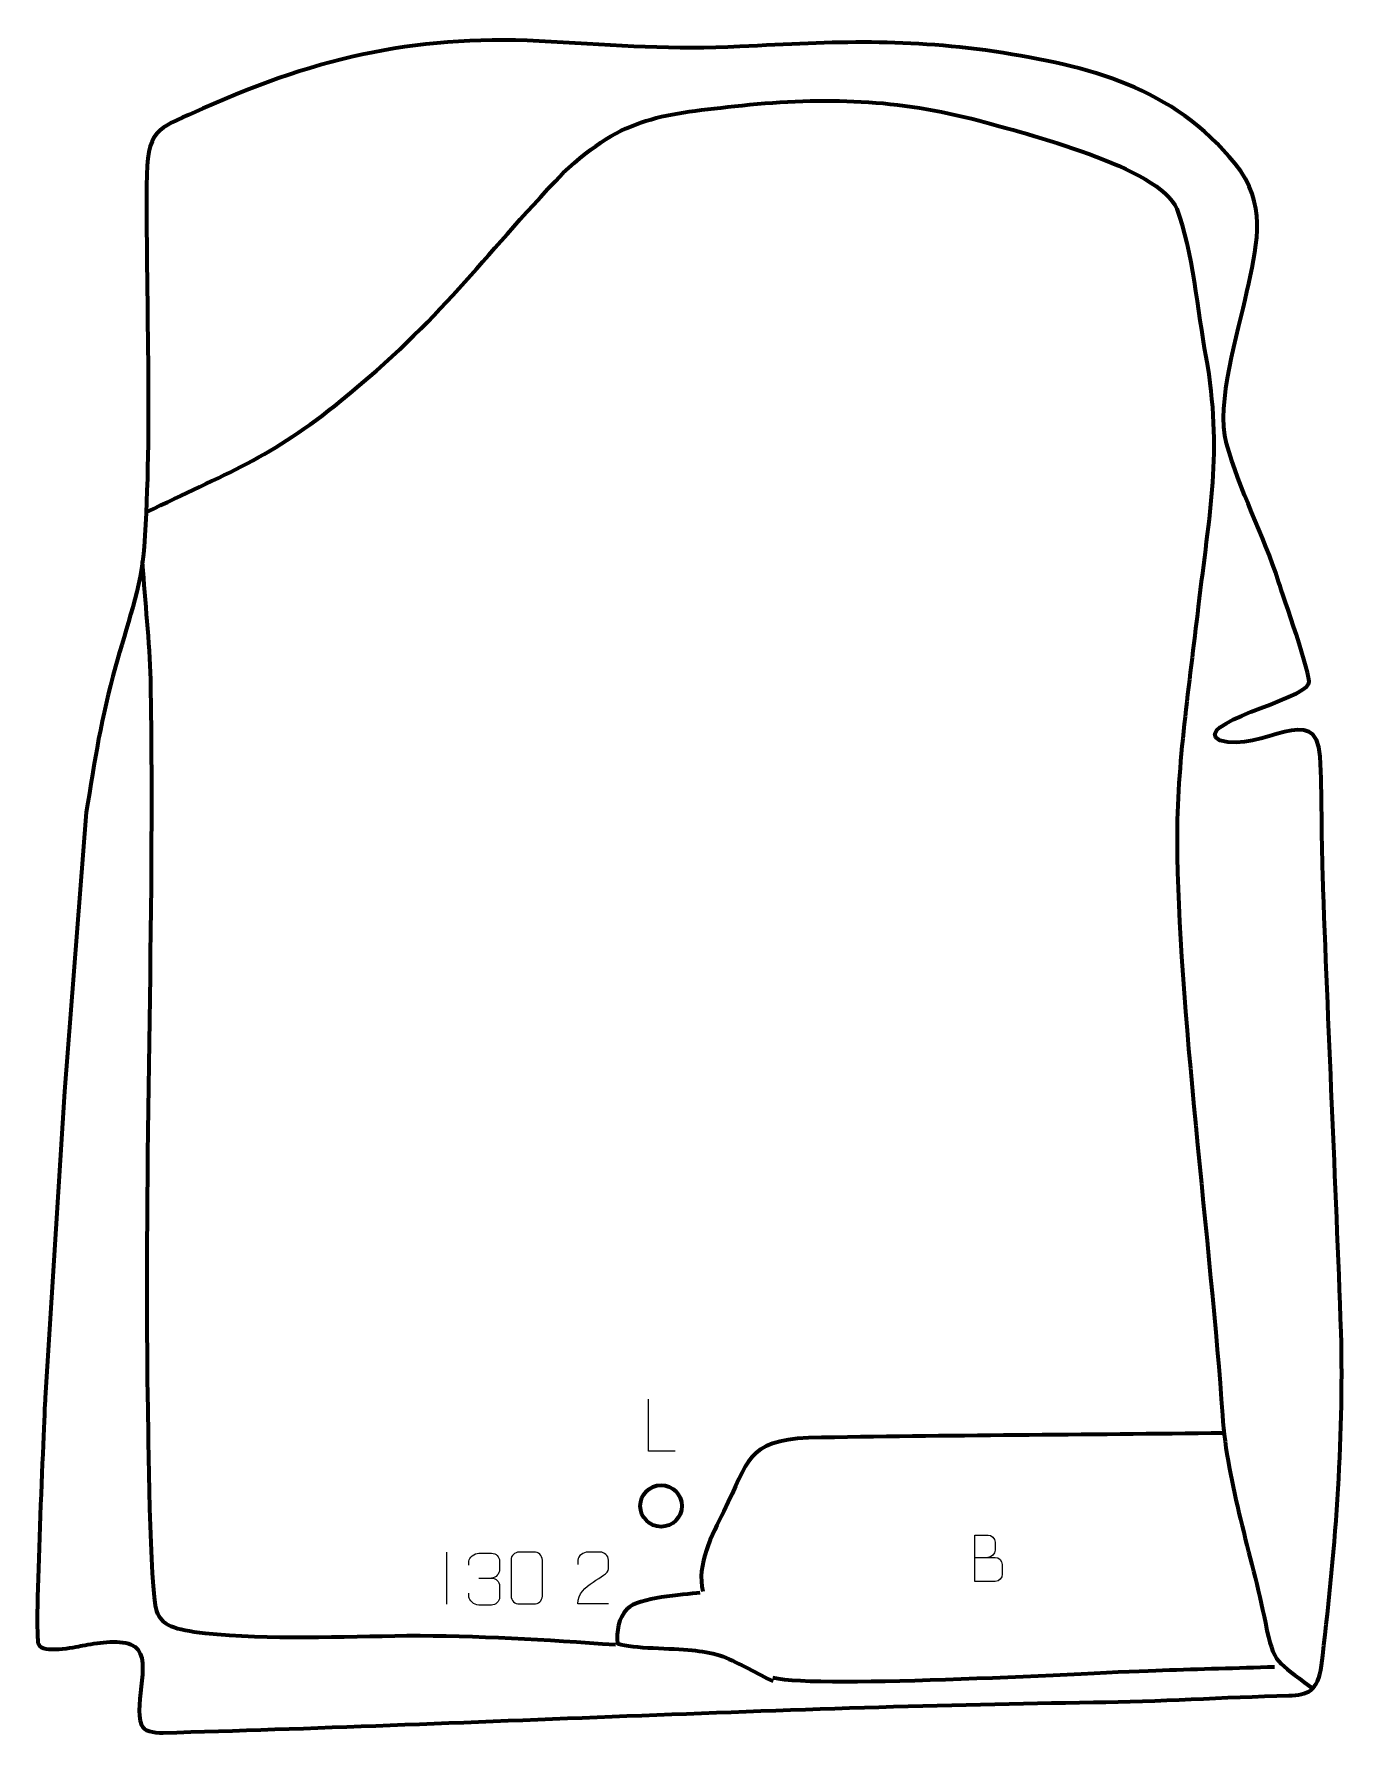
# Model space of a CAD drawing. Header units: millimetres. Extents: x -565 to 65, y -32 to 786.
import ezdxf

# ---------------------------------------------------------------- set-up
doc = ezdxf.new("R2010")
doc.units = ezdxf.units.MM
doc.header["$MEASUREMENT"] = 0
doc.layers.add('layer 2', color=7, linetype='Continuous')
doc.layers.add('layer 3', color=7, linetype='Continuous')

msp = doc.modelspace()

# ---------------------------------------------------------------- linework, layer by layer
at = {"layer": 'layer 2', "color": 250, "lineweight": 200}
msp.add_ellipse((-263.4757, 77.5656), major_axis=(0, 10), ratio=1, dxfattribs=at)
at = {"layer": 'layer 2', "color": 140, "lineweight": 158}
for points, knots in [([(-511.4409, 555.9228), (-473.8341, 574.0509), (-450.8365, 582.3806), (-417.4619, 609.6852), (-417.4619, 609.6852), (-368.6636, 649.2597), (-351.0012, 677.1965), (-310.6578, 719.2134), (-310.6578, 719.2134), (-280.9729, 746.9373), (-262.761, 747.4385), (-224.3911, 751.725), (-224.3911, 751.725), (-184.6397, 755.7091), (-149.2561, 754.8944), (-110.5041, 744.3777), (-110.5041, 744.3777), (-87.7692, 738.2077), (-23.5636, 721.9669), (-15.1227, 701.9874), (-15.1227, 701.9874), (-7.5413, 681.796), (-5.1857, 652.5983), (-1.128, 630.6695), (-1.128, 630.6695), (6.9966, 585.019), (0.3554, 555.1314), (-4.8019, 510.3168), (-4.8019, 510.3168), (-9.0717, 473.3718), (-15.1449, 434.4667), (-15.0179, 397.3387), (-15.0179, 397.3387), (-14.7572, 321.1096), (1.4406, 200.946), (6.8249, 121.3343), (6.8249, 121.3343), (9.0969, 87.7401), (20.9076, 54.4782), (27.5093, 21.2887), (27.5093, 21.2887), (31.6052, 0.6963), (33.5049, 2.9054), (49.2016, -9.5391), (49.2016, -9.5391), (49.2016, -9.5391), (50.2298, -10.3543), (50.2298, -10.3543)], [0, 0, 0, 0, 0.07692308, 0.07692308, 0.07692308, 0.07692308, 0.15384615, 0.15384615, 0.15384615, 0.15384615, 0.23076923, 0.23076923, 0.23076923, 0.23076923, 0.30769231, 0.30769231, 0.30769231, 0.30769231, 0.38461538, 0.38461538, 0.38461538, 0.38461538, 0.46153846, 0.46153846, 0.46153846, 0.46153846, 0.53846154, 0.53846154, 0.53846154, 0.53846154, 0.61538462, 0.61538462, 0.61538462, 0.61538462, 0.69230769, 0.69230769, 0.69230769, 0.69230769, 0.76923077, 0.76923077, 0.76923077, 0.76923077, 0.84615385, 0.84615385, 0.84615385, 0.84615385, 1, 1, 1, 1]), ([(-285.3714, 10.695), (-319.0068, 12.9627), (-352.0858, 15.1628), (-385.8415, 14.9816), (-385.8415, 14.9816), (-417.0352, 14.6306), (-452.3285, 12.85), (-483.0533, 16.2267), (-483.0533, 16.2267), (-498.014, 17.8709), (-503.9431, 19.9439), (-506.2639, 26.9333), (-506.2639, 26.9333), (-509.7509, 37.4341), (-510.304, 113.9129), (-510.5564, 129.377), (-510.5564, 129.377), (-512.4222, 243.7077), (-507.3173, 357.5702), (-509.1424, 471.8502), (-509.1424, 471.8502), (-509.4399, 490.1978), (-511.5853, 509.2054), (-512.8427, 527.6443), (-512.8427, 527.6443), (-512.8427, 527.6443), (-513.151, 532.1659), (-513.151, 532.1659)], [0, 0, 0, 0, 0.125, 0.125, 0.125, 0.125, 0.25, 0.25, 0.25, 0.25, 0.375, 0.375, 0.375, 0.375, 0.5, 0.5, 0.5, 0.5, 0.625, 0.625, 0.625, 0.625, 0.75, 0.75, 0.75, 0.75, 1, 1, 1, 1]), ([(7.6424, 112.608), (-59.0384, 111.8272), (-125.7487, 111.5546), (-192.4178, 110.371), (-192.4178, 110.371), (-222.5954, 108.7423), (-221.0555, 99.5064), (-233.3181, 74.8801), (-233.3181, 74.8801), (-238.7494, 63.9606), (-246.6988, 49.0221), (-243.3257, 36.3873)], [0, 0, 0, 0, 0.25, 0.25, 0.25, 0.25, 0.5, 0.5, 0.5, 0.5, 1, 1, 1, 1]), ([(-244.7576, 35.7644), (-253.0109, 34.7631), (-274.2564, 33.5909), (-279.795, 28.0069), (-279.795, 28.0069), (-283.9008, 23.8675), (-285.1485, 16.8997), (-284.477, 11.3185), (-284.477, 11.3185), (-276.7156, 8.9024), (-258.283, 9.1355), (-248.6804, 8.1437), (-248.6804, 8.1437), (-243.7866, 7.6383), (-239.8449, 6.9971), (-235.0987, 5.6466), (-235.0987, 5.6466), (-227.3916, 2.7296), (-218.4956, -2.3834), (-210.9597, -6.1458), (-210.9597, -6.1458), (-210.9597, -6.1458), (-209.568, -6.8335), (-209.568, -6.8335)], [0, 0, 0, 0, 0.14285714, 0.14285714, 0.14285714, 0.14285714, 0.28571429, 0.28571429, 0.28571429, 0.28571429, 0.42857143, 0.42857143, 0.42857143, 0.42857143, 0.57142857, 0.57142857, 0.57142857, 0.57142857, 0.71428571, 0.71428571, 0.71428571, 0.71428571, 1, 1, 1, 1]), ([(-209.5866, -5.0425), (-186.9033, -10.5511), (-53.144, -2.4101), (-21.9852, -1.4624), (-21.9852, -1.4624), (-3.9915, -0.9152), (14.0024, -0.3746), (31.9968, 0.1497)], [0, 0, 0, 0, 0.33333333, 0.33333333, 0.33333333, 0.33333333, 1, 1, 1, 1])]:
    msp.add_open_spline(points, degree=3, knots=knots, dxfattribs=at)
at = {"layer": 'layer 2', "color": 250, "lineweight": 9}
for points, knots in [([(-256.6305, 103.9551), (-256.6305, 103.9551), (-269.5796, 103.9551), (-269.5796, 103.9551), (-269.5796, 103.9551), (-269.5796, 103.9551), (-269.5796, 128.9087), (-269.5796, 128.9087)], [0, 0, 0, 0, 0.33333333, 0.33333333, 0.33333333, 0.33333333, 1, 1, 1, 1]), ([(-112.447, 52.8338), (-109.188, 52.8342), (-105.9286, 52.8342), (-102.6689, 52.8338), (-102.6689, 52.8338), (-100.8996, 52.8183), (-99.1767, 51.2633), (-99.1767, 49.4275), (-99.1767, 49.4275), (-99.177, 48.4167), (-99.177, 45.6854), (-99.1767, 44.6743), (-99.1767, 44.6743), (-99.1608, 43.0102), (-100.5421, 41.2064), (-102.6215, 41.2216), (-102.6215, 41.2216), (-105.8815, 41.2219), (-109.1412, 41.2219), (-112.4005, 41.2216), (-112.4005, 41.2216), (-112.4005, 48.672), (-112.4005, 56.1221), (-112.4005, 63.5719), (-112.4005, 63.5719), (-110.2744, 63.5719), (-108.148, 63.5719), (-106.0215, 63.5719), (-106.0215, 63.5719), (-104.516, 63.5877), (-102.638, 61.8765), (-102.6221, 60.1188), (-102.6221, 60.1188), (-102.6225, 58.2682), (-102.6225, 58.1375), (-102.6221, 56.2866), (-102.6221, 56.2866), (-102.6067, 54.436), (-104.2676, 52.8183), (-106.068, 52.8338)], [0, 0, 0, 0, 0.09090909, 0.09090909, 0.09090909, 0.09090909, 0.18181818, 0.18181818, 0.18181818, 0.18181818, 0.27272727, 0.27272727, 0.27272727, 0.27272727, 0.36363636, 0.36363636, 0.36363636, 0.36363636, 0.45454545, 0.45454545, 0.45454545, 0.45454545, 0.54545455, 0.54545455, 0.54545455, 0.54545455, 0.63636364, 0.63636364, 0.63636364, 0.63636364, 0.72727273, 0.72727273, 0.72727273, 0.72727273, 0.81818182, 0.81818182, 0.81818182, 0.81818182, 1, 1, 1, 1]), ([(-356.0004, 49.1229), (-356.0004, 49.1229), (-356.0004, 50.9801), (-356.0004, 50.9801), (-356.0004, 50.9801), (-356.0147, 52.722), (-353.3502, 54.8401), (-351.2911, 54.8174), (-351.2911, 54.8174), (-349.227, 54.8174), (-347.163, 54.8174), (-345.0993, 54.8174), (-345.0993, 54.8174), (-342.9048, 54.8262), (-341.3065, 52.9794), (-341.2621, 51.0673), (-341.2621, 51.0673), (-341.2625, 49.6322), (-341.2625, 48.1971), (-341.2621, 46.7616), (-341.2621, 46.7616), (-341.3107, 45.1081), (-342.9133, 42.8781), (-345.1116, 42.8881), (-345.1116, 42.8881), (-342.9079, 42.8769), (-341.2999, 41.0737), (-341.2459, 39.0142), (-341.2459, 39.0142), (-341.2463, 37.2295), (-341.2463, 35.4448), (-341.2459, 33.6597), (-341.2459, 33.6597), (-341.2358, 31.5983), (-343.2907, 29.8352), (-345.1116, 29.8433), (-345.1116, 29.8433), (-347.1769, 29.8436), (-349.2421, 29.8436), (-351.3077, 29.8433), (-351.3077, 29.8433), (-353.4763, 29.8548), (-356.0073, 32.255), (-356.0259, 33.7168), (-356.0259, 33.7168), (-356.0259, 33.7168), (-356.0259, 35.6254), (-356.0259, 35.6254)], [0, 0, 0, 0, 0.07692308, 0.07692308, 0.07692308, 0.07692308, 0.15384615, 0.15384615, 0.15384615, 0.15384615, 0.23076923, 0.23076923, 0.23076923, 0.23076923, 0.30769231, 0.30769231, 0.30769231, 0.30769231, 0.38461538, 0.38461538, 0.38461538, 0.38461538, 0.46153846, 0.46153846, 0.46153846, 0.46153846, 0.53846154, 0.53846154, 0.53846154, 0.53846154, 0.61538462, 0.61538462, 0.61538462, 0.61538462, 0.69230769, 0.69230769, 0.69230769, 0.69230769, 0.76923077, 0.76923077, 0.76923077, 0.76923077, 0.84615385, 0.84615385, 0.84615385, 0.84615385, 1, 1, 1, 1]), ([(-331.7732, 55.377), (-329.4071, 55.377), (-327.0406, 55.377), (-324.6741, 55.377), (-324.6741, 55.377), (-322.6936, 55.4126), (-320.6676, 53.9183), (-320.6405, 51.4762), (-320.6405, 51.4762), (-320.6409, 45.7188), (-320.6409, 39.961), (-320.6405, 34.2028), (-320.6405, 34.2028), (-320.7826, 31.8752), (-322.489, 30.3929), (-324.6741, 30.3821), (-324.6741, 30.3821), (-327.0465, 30.3825), (-329.4189, 30.3825), (-331.7909, 30.3821), (-331.7909, 30.3821), (-333.7494, 30.2765), (-335.7558, 32.1644), (-335.7444, 34.1854), (-335.7444, 34.1854), (-335.744, 39.966), (-335.744, 45.7463), (-335.7444, 51.5261), (-335.7444, 51.5261), (-335.7401, 53.6681), (-333.963, 55.3906), (-331.7732, 55.377)], [0, 0, 0, 0, 0.11111111, 0.11111111, 0.11111111, 0.11111111, 0.22222222, 0.22222222, 0.22222222, 0.22222222, 0.33333333, 0.33333333, 0.33333333, 0.33333333, 0.44444444, 0.44444444, 0.44444444, 0.44444444, 0.55555556, 0.55555556, 0.55555556, 0.55555556, 0.66666667, 0.66666667, 0.66666667, 0.66666667, 0.77777778, 0.77777778, 0.77777778, 0.77777778, 1, 1, 1, 1]), ([(-288.8211, 30.3906), (-293.7355, 30.3909), (-298.6499, 30.3909), (-303.564, 30.3906), (-303.564, 30.3906), (-303.564, 40.3229), (-288.913, 42.9641), (-288.8211, 47.2744), (-288.8211, 47.2744), (-288.8214, 48.6985), (-288.8214, 50.1222), (-288.8211, 51.5455), (-288.8211, 51.5455), (-288.838, 53.6226), (-290.9608, 55.3474), (-292.6318, 55.3647), (-292.6318, 55.3647), (-294.705, 55.3643), (-296.7779, 55.3643), (-298.8503, 55.3647), (-298.8503, 55.3647), (-300.6724, 55.3812), (-303.4971, 53.5891), (-303.564, 51.4955), (-303.564, 51.4955), (-303.564, 51.4955), (-303.564, 49.4407), (-303.564, 49.4407)], [0, 0, 0, 0, 0.125, 0.125, 0.125, 0.125, 0.25, 0.25, 0.25, 0.25, 0.375, 0.375, 0.375, 0.375, 0.5, 0.5, 0.5, 0.5, 0.625, 0.625, 0.625, 0.625, 0.75, 0.75, 0.75, 0.75, 1, 1, 1, 1])]:
    msp.add_open_spline(points, degree=3, knots=knots, dxfattribs=at)
for points in [[(-366.7441, 55.3429), (-366.7441, 55.3429), (-366.7441, 30.3688), (-366.7441, 30.3688)], [(-351.2907, 42.8777), (-351.2907, 42.8777), (-345.0943, 42.8777), (-345.0943, 42.8777)]]:
    msp.add_open_spline(points, degree=3, dxfattribs=at)
at = {"layer": 'layer 3', "color": 242, "lineweight": 158}
msp.add_open_spline([(-560.0925, 129.6914), (-560.0925, 129.6914), (-550.8321, 277.0643), (-550.8321, 277.0643), (-550.8321, 277.0643), (-550.8321, 277.0643), (-540.2488, 411.4726), (-540.2488, 411.4726), (-540.2488, 411.4726), (-536.3152, 436.7389), (-533.0151, 456.9463), (-526.2259, 481.6089), (-526.2259, 481.6089), (-521.1459, 499.8805), (-513.6913, 520.5392), (-512.3872, 539.3059), (-512.3872, 539.3059), (-508.4609, 595.8053), (-511.7611, 660.9638), (-511.1812, 718.4535), (-511.1812, 718.4535), (-510.4441, 741.9363), (-504.0003, 740.9291), (-484.0797, 750.1678), (-484.0797, 750.1678), (-427.261, 775.7193), (-378.8164, 786.0936), (-316.4392, 782.3882), (-316.4392, 782.3882), (-285.2048, 780.5193), (-256.9737, 778.4239), (-225.5141, 780.0102), (-225.5141, 780.0102), (-179.1748, 782.4246), (-145.1952, 784.1177), (-98.6972, 776.9997), (-98.6972, 776.9997), (-52.8336, 769.5638), (-13.6872, 758.9137), (15.7856, 720.0092), (15.7856, 720.0092), (28.3705, 700.393), (23.0419, 683.232), (18.6755, 662.0379), (18.6755, 662.0379), (14.3199, 642.0314), (3.6366, 608.4898), (8.8407, 589.0349), (8.8407, 589.0349), (14.7977, 566.7648), (26.7381, 545.1495), (33.893, 522.4453), (33.893, 522.4453), (36.0872, 515.8161), (49.6943, 477.0213), (48.4938, 473.4873), (48.4938, 473.4873), (45.8266, 465.6359), (-8.9344, 453.8736), (5.6478, 445.959), (5.6478, 445.959), (25.6827, 439.8151), (52.2254, 465.8284), (53.9293, 438.3223), (53.9293, 438.3223), (54.9212, 419.7188), (54.5158, 400.5378), (55.1565, 381.7237), (55.1565, 381.7237), (57.6837, 308.1259), (61.433, 234.5703), (64.0057, 161.008), (64.0057, 161.008), (65.4066, 108.3723), (61.0452, 52.967), (54.5421, 0.7074), (54.5421, 0.7074), (53.0043, -11.651), (47.7176, -13.438), (38.8933, -13.6642), (38.8933, -13.6642), (7.351, -14.4719), (-23.7163, -16.5296), (-55.2082, -16.9288), (-55.2082, -16.9288), (-197.8922, -18.7373), (-362.3277, -27.8073), (-503.2561, -31.5947), (-503.2561, -31.5947), (-508.2004, -31.7276), (-512.558, -30.6755), (-513.6862, -28.0213), (-513.6862, -28.0213), (-518.2157, -17.3646), (-506.8806, 6.0404), (-518.7667, 10.8872), (-518.7667, 10.8872), (-524.939, 13.404), (-535.7072, 11.4968), (-542.0315, 10.3769), (-542.0315, 10.3769), (-546.0864, 9.6117), (-561.1269, 6.3527), (-563.3562, 11.0427), (-563.3562, 11.0427), (-565.4633, 15.4757), (-560.481, 118.1811), (-560.0925, 129.6914)], degree=3, knots=[0, 0, 0, 0, 0.03571429, 0.03571429, 0.03571429, 0.03571429, 0.07142857, 0.07142857, 0.07142857, 0.07142857, 0.10714286, 0.10714286, 0.10714286, 0.10714286, 0.14285714, 0.14285714, 0.14285714, 0.14285714, 0.17857143, 0.17857143, 0.17857143, 0.17857143, 0.21428571, 0.21428571, 0.21428571, 0.21428571, 0.25, 0.25, 0.25, 0.25, 0.28571429, 0.28571429, 0.28571429, 0.28571429, 0.32142857, 0.32142857, 0.32142857, 0.32142857, 0.35714286, 0.35714286, 0.35714286, 0.35714286, 0.39285714, 0.39285714, 0.39285714, 0.39285714, 0.42857143, 0.42857143, 0.42857143, 0.42857143, 0.46428571, 0.46428571, 0.46428571, 0.46428571, 0.5, 0.5, 0.5, 0.5, 0.53571429, 0.53571429, 0.53571429, 0.53571429, 0.57142857, 0.57142857, 0.57142857, 0.57142857, 0.60714286, 0.60714286, 0.60714286, 0.60714286, 0.64285714, 0.64285714, 0.64285714, 0.64285714, 0.67857143, 0.67857143, 0.67857143, 0.67857143, 0.71428571, 0.71428571, 0.71428571, 0.71428571, 0.75, 0.75, 0.75, 0.75, 0.78571429, 0.78571429, 0.78571429, 0.78571429, 0.82142857, 0.82142857, 0.82142857, 0.82142857, 0.85714286, 0.85714286, 0.85714286, 0.85714286, 0.89285714, 0.89285714, 0.89285714, 0.89285714, 0.92857143, 0.92857143, 0.92857143, 0.92857143, 1, 1, 1, 1], dxfattribs=at)

doc.saveas('drawing.dxf')
